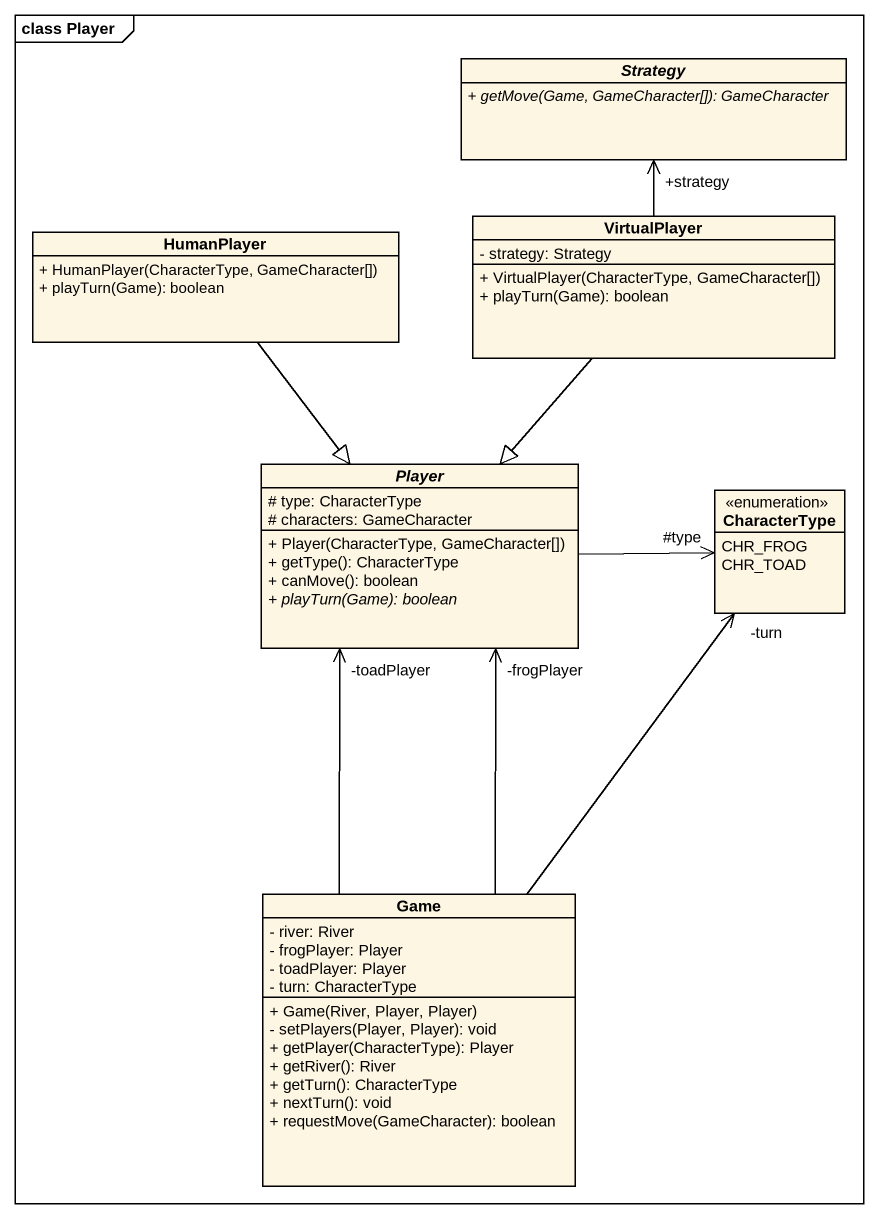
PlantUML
@startuml
mainframe class Player
hide circle
hide empty members
skinparam classAttributeIconSize 0
abstract class Strategy {
  {abstract} + getMove(Game, GameCharacter[]): GameCharacter
}
class HumanPlayer {
  + HumanPlayer(CharacterType, GameCharacter[])
  + playTurn(Game): boolean
}
class VirtualPlayer {
  - strategy: Strategy
  + VirtualPlayer(CharacterType, GameCharacter[])
  + playTurn(Game): boolean
}
abstract class Player {
  # type: CharacterType
  # characters: GameCharacter
  + Player(CharacterType, GameCharacter[])
  + getType(): CharacterType
  + canMove(): boolean
  {abstract} + playTurn(Game): boolean
}
enum CharacterType {
  CHR_FROG
  CHR_TOAD
}
class Game {
  - river: River
  - frogPlayer: Player
  - toadPlayer: Player
  - turn: CharacterType
  + Game(River, Player, Player)
  - setPlayers(Player, Player): void
  + getPlayer(CharacterType): Player
  + getRiver(): River
  + getTurn(): CharacterType
  + nextTurn(): void
  + requestMove(GameCharacter): boolean
}
HumanPlayer --|> Player
VirtualPlayer -up-> "+strategy" Strategy
VirtualPlayer --|> Player
Player -right-> "#type" CharacterType
Game -up-> "-toadPlayer" Player
Game -up-> "-frogPlayer" Player
Game -up-> "-turn" CharacterType
@enduml
